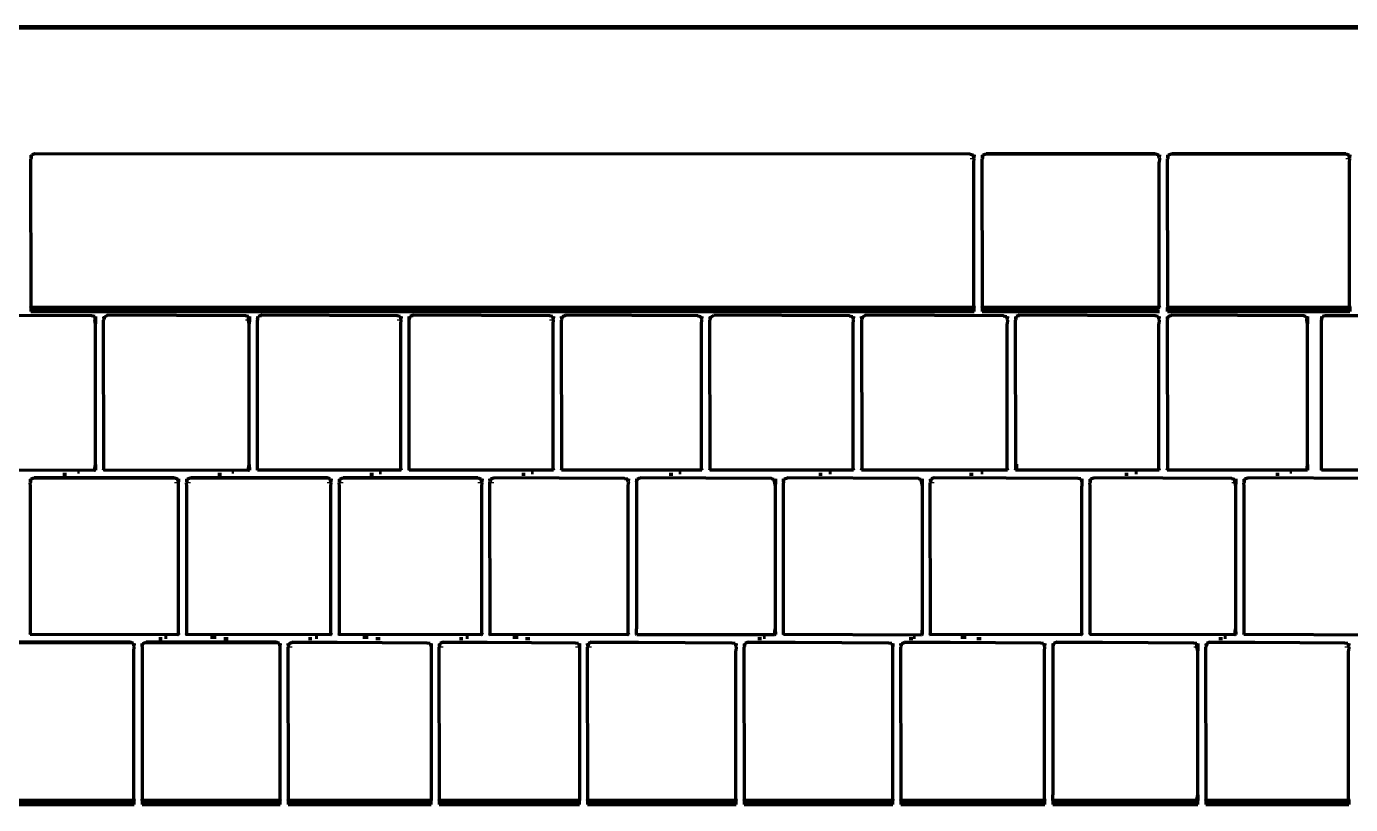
# Model space of a CAD drawing. Header units: millimetres. Extents: x 4307 to 31003, y 2809 to 20009.
# Drawn here: x 11221.8 to 11335.8, y 13490.4 to 13557.4 of the extents above; entities that cross this region are included whole.
import ezdxf

# ---------------------------------------------------------------- set-up
doc = ezdxf.new("R2010")
doc.units = ezdxf.units.MM
doc.layers.add('ProfileEdges', color=7, linetype='Continuous')

msp = doc.modelspace()

# ---------------------------------------------------------------- linework, layer by layer
for p, q in [((11222.2, 13546.4), (11222.29, 13546.4)), ((11222.29, 13546.4), (11303.09, 13546.44)), ((11303.43, 13546.06), (11303.09, 13546.06)), ((11303.34, 13546.4), (11303.43, 13546.4)), ((11304.12, 13546.4), (11304.2, 13546.4)), ((11304.2, 13546.4), (11319.3, 13546.4)), ((11319.3, 13546.4), (11319.39, 13546.4)), ((11319.39, 13546.06), (11319.3, 13546.06)), ((11320.07, 13546.4), (11320.16, 13546.4)), ((11320.16, 13546.4), (11335.69, 13546.4)), ((11335.77, 13546.06), (11335.43, 13546.06)), ((11335.69, 13546.4), (11335.77, 13546.4)), ((11227.44, 13532.48), (11227.7, 13532.48)), ((11227.7, 13532.48), (11227.78, 13532.48)), ((11228.47, 13532.48), (11228.55, 13532.48)), ((11240.68, 13532.48), (11240.94, 13532.48)), ((11240.94, 13532.48), (11241.02, 13532.48)), ((11241.71, 13532.48), (11241.79, 13532.48)), ((11241.79, 13532.48), (11242.05, 13532.48)), ((11253.74, 13532.48), (11254, 13532.48)), ((11254, 13532.48), (11254.08, 13532.48)), ((11254.77, 13532.48), (11254.85, 13532.48)), ((11254.85, 13532.48), (11255.11, 13532.48)), ((11266.87, 13532.48), (11267.12, 13532.48)), ((11267.12, 13532.48), (11267.21, 13532.48)), ((11267.89, 13532.48), (11267.98, 13532.48)), ((11267.98, 13532.48), (11268.24, 13532.48)), ((11279.64, 13532.48), (11279.89, 13532.48)), ((11279.89, 13532.48), (11279.98, 13532.48)), ((11280.66, 13532.48), (11280.75, 13532.48)), ((11292.7, 13532.48), (11292.95, 13532.48)), ((11292.95, 13532.48), (11293.04, 13532.48)), ((11293.72, 13532.48), (11293.81, 13532.48)), ((11305.96, 13532.48), (11306.21, 13532.48)), ((11306.21, 13532.48), (11306.3, 13532.48)), ((11306.98, 13532.48), (11307.07, 13532.48)), ((11307.07, 13532.48), (11307.33, 13532.48)), ((11319.02, 13532.48), (11319.27, 13532.48)), ((11319.27, 13532.48), (11319.36, 13532.48)), ((11320.04, 13532.48), (11320.13, 13532.48)), ((11320.13, 13532.48), (11320.39, 13532.48)), ((11331.8, 13532.48), (11331.95, 13532.48)), ((11332.01, 13532.47), (11332.14, 13532.48)), ((11333.32, 13532.48), (11333.41, 13532.48)), ((11333.41, 13532.48), (11333.66, 13532.48)), ((11227.78, 13532.15), (11227.7, 13532.15)), ((11240.94, 13532.15), (11240.68, 13532.15)), ((11241.02, 13532.15), (11240.94, 13532.15)), ((11254.08, 13532.15), (11253.74, 13532.15)), ((11267.21, 13532.15), (11266.87, 13532.15)), ((11267.98, 13532.15), (11267.89, 13532.15)), ((11279.98, 13532.15), (11279.89, 13532.15)), ((11280.75, 13532.15), (11280.66, 13532.15)), ((11293.04, 13532.15), (11292.95, 13532.15)), ((11293.81, 13532.15), (11293.72, 13532.15)), ((11306.3, 13532.15), (11306.21, 13532.15)), ((11319.36, 13532.15), (11319.27, 13532.15)), ((11332.14, 13532.15), (11332.06, 13532.15)), ((11333.32, 13532.15), (11333.41, 13532.15)), ((11222.14, 13518.49), (11222.22, 13518.49)), ((11222.22, 13518.49), (11234.84, 13518.49)), ((11234.84, 13518.49), (11234.93, 13518.49)), ((11235.61, 13518.49), (11235.7, 13518.49)), ((11235.7, 13518.49), (11247.98, 13518.49)), ((11247.98, 13518.49), (11248.07, 13518.49)), ((11248.75, 13518.49), (11248.84, 13518.49)), ((11248.84, 13518.49), (11260.96, 13518.49)), ((11260.96, 13518.49), (11261.05, 13518.49)), ((11261.73, 13518.49), (11261.82, 13518.49)), ((11261.82, 13518.49), (11273.31, 13518.52)), ((11273.57, 13518.49), (11273.66, 13518.49)), ((11274.34, 13518.49), (11274.43, 13518.49)), ((11274.43, 13518.49), (11285.97, 13518.52)), ((11286.18, 13518.47), (11286.31, 13518.49)), ((11287, 13518.49), (11287.08, 13518.49)), ((11287.08, 13518.49), (11298.62, 13518.52)), ((11298.83, 13518.47), (11298.96, 13518.49)), ((11299.65, 13518.49), (11299.73, 13518.49)), ((11299.73, 13518.49), (11312.37, 13518.52)), ((11312.62, 13518.49), (11312.71, 13518.49)), ((11313.39, 13518.49), (11313.48, 13518.49)), ((11313.48, 13518.49), (11325.61, 13518.52)), ((11325.83, 13518.47), (11325.96, 13518.49)), ((11326.64, 13518.49), (11326.73, 13518.49)), ((11326.73, 13518.49), (11338.33, 13518.52)), ((11222.22, 13518.15), (11222.14, 13518.15)), ((11234.93, 13518.15), (11234.58, 13518.15)), ((11235.95, 13518.15), (11235.61, 13518.15)), ((11248.07, 13518.15), (11247.72, 13518.15)), ((11249.09, 13518.15), (11248.75, 13518.15)), ((11261.05, 13518.15), (11260.7, 13518.15)), ((11262.08, 13518.15), (11261.73, 13518.15)), ((11273.66, 13518.15), (11273.57, 13518.15)), ((11286.31, 13518.15), (11286.22, 13518.15)), ((11287.08, 13518.15), (11287, 13518.15)), ((11298.96, 13518.15), (11298.89, 13518.15)), ((11299.99, 13518.15), (11299.65, 13518.15)), ((11312.71, 13518.15), (11312.62, 13518.15)), ((11313.48, 13518.15), (11313.39, 13518.15)), ((11325.88, 13518.15), (11325.61, 13518.15)), ((11325.96, 13518.15), (11325.88, 13518.15)), ((11326.73, 13518.15), (11326.64, 13518.15)), ((11218.6, 13504.32), (11231.01, 13504.32)), ((11231.01, 13504.32), (11231.09, 13504.32)), ((11231.09, 13503.98), (11231.01, 13503.98)), ((11231.78, 13504.32), (11231.86, 13504.32)), ((11231.86, 13503.98), (11231.78, 13503.98)), ((11231.86, 13504.32), (11243.58, 13504.32)), ((11243.58, 13504.32), (11243.67, 13504.32)), ((11244.35, 13504.32), (11244.44, 13504.32)), ((11244.7, 13503.98), (11244.35, 13503.98)), ((11244.44, 13504.32), (11256.34, 13504.35)), ((11256.59, 13504.32), (11256.68, 13504.32)), ((11257.37, 13504.32), (11257.45, 13504.32)), ((11257.71, 13503.98), (11257.37, 13503.98)), ((11257.45, 13504.32), (11269.11, 13504.35)), ((11269.37, 13503.98), (11269.11, 13503.98)), ((11269.37, 13504.32), (11269.45, 13504.32)), ((11270.14, 13504.32), (11270.22, 13504.32)), ((11270.48, 13503.98), (11270.14, 13503.98)), ((11270.22, 13504.32), (11282.59, 13504.35)), ((11282.85, 13504.32), (11282.93, 13504.32)), ((11282.93, 13503.98), (11282.85, 13503.98)), ((11283.62, 13504.32), (11283.7, 13504.32)), ((11283.71, 13503.98), (11283.62, 13503.98)), ((11283.7, 13504.32), (11296.08, 13504.35)), ((11296.34, 13504.32), (11296.43, 13504.32)), ((11296.43, 13503.98), (11296.34, 13503.98)), ((11297.11, 13504.32), (11297.2, 13504.32)), ((11297.2, 13503.98), (11297.11, 13503.98)), ((11297.2, 13504.32), (11309.16, 13504.35)), ((11309.41, 13504.32), (11309.5, 13504.32)), ((11309.5, 13503.98), (11309.41, 13503.98)), ((11310.19, 13504.32), (11310.27, 13504.32)), ((11310.27, 13503.98), (11310.19, 13503.98)), ((11310.27, 13504.32), (11322.35, 13504.35)), ((11322.6, 13503.98), (11322.35, 13503.98)), ((11322.6, 13504.32), (11322.69, 13504.32)), ((11322.69, 13503.98), (11322.6, 13503.98)), ((11323.38, 13504.32), (11323.46, 13504.32)), ((11323.46, 13503.98), (11323.38, 13503.98)), ((11323.46, 13504.32), (11335.35, 13504.35)), ((11335.69, 13503.98), (11335.35, 13503.98)), ((11335.61, 13504.32), (11335.69, 13504.32))]:
    msp.add_line(p, q)
at = {"layer": 'ProfileEdges', "lineweight": 211}
for p, q in [((11162.64, 13557.45), (11461.52, 13557.45)), ((11162.76, 13557.34), (11461.4, 13557.34)), ((11222.2, 13546.4), (11222.23, 13546.14)), ((11222.23, 13546.14), (11222.2, 13546.06)), ((11222.23, 13533.35), (11222.2, 13546.06)), ((11222.23, 13546.14), (11222.29, 13546.4)), ((11222.55, 13546.49), (11222.29, 13546.4)), ((11303.09, 13546.44), (11222.55, 13546.49)), ((11303.09, 13546.44), (11303.34, 13546.4)), ((11303.41, 13546.14), (11303.34, 13546.4)), ((11303.43, 13546.4), (11303.41, 13546.14)), ((11303.43, 13546.06), (11303.41, 13546.14)), ((11303.41, 13545.76), (11303.43, 13546.06)), ((11304.12, 13546.4), (11304.14, 13546.14)), ((11304.14, 13546.14), (11304.12, 13546.06)), ((11304.14, 13533.73), (11304.12, 13546.06)), ((11304.14, 13546.14), (11304.2, 13546.4)), ((11304.2, 13546.4), (11304.46, 13546.49)), ((11319.04, 13546.49), (11304.46, 13546.49)), ((11319.04, 13546.49), (11319.3, 13546.4)), ((11319.36, 13546.14), (11319.3, 13546.4)), ((11319.39, 13546.4), (11319.36, 13546.14)), ((11319.36, 13546.14), (11319.39, 13546.06)), ((11319.39, 13546.06), (11319.36, 13545.76)), ((11320.07, 13546.4), (11320.09, 13546.14)), ((11320.09, 13546.14), (11320.07, 13546.06)), ((11320.09, 13533.73), (11320.07, 13546.06)), ((11320.09, 13546.14), (11320.16, 13546.4)), ((11320.16, 13546.4), (11320.41, 13546.49)), ((11335.43, 13546.49), (11320.41, 13546.49)), ((11335.43, 13546.49), (11335.69, 13546.4)), ((11335.75, 13546.14), (11335.69, 13546.4)), ((11335.77, 13546.4), (11335.75, 13546.14)), ((11335.77, 13546.06), (11335.75, 13546.14)), ((11335.75, 13545.76), (11335.77, 13546.06)), ((11303.41, 13533.35), (11303.41, 13545.76)), ((11319.36, 13533.35), (11319.36, 13545.76)), ((11335.75, 13533.35), (11335.75, 13545.76)), ((11222.2, 13533.23), (11222.23, 13533.35)), ((11222.28, 13533.23), (11222.23, 13533.35)), ((11303.38, 13533.23), (11303.41, 13533.35)), ((11303.41, 13533.35), (11303.43, 13533.23)), ((11304.12, 13533.23), (11304.14, 13533.35)), ((11304.14, 13533.35), (11304.14, 13533.73)), ((11304.14, 13533.35), (11304.16, 13533.23)), ((11319.34, 13533.23), (11319.36, 13533.35)), ((11319.36, 13533.35), (11319.39, 13533.23)), ((11320.09, 13533.35), (11320.07, 13533.23)), ((11320.09, 13533.35), (11320.09, 13533.73)), ((11320.09, 13533.35), (11320.12, 13533.23)), ((11335.75, 13533.35), (11335.72, 13533.23)), ((11335.75, 13533.35), (11335.77, 13533.23)), ((11227.44, 13532.52), (11215.55, 13532.57)), ((11222.2, 13533.23), (11222.2, 13532.9)), ((11222.28, 13533.23), (11222.2, 13533.23)), ((11222.2, 13532.9), (11303.43, 13532.9)), ((11222.33, 13533.1), (11222.28, 13533.23)), ((11303.38, 13533.23), (11222.28, 13533.23)), ((11222.55, 13533), (11222.33, 13533.1)), ((11303.09, 13533), (11222.55, 13533)), ((11227.7, 13532.48), (11227.44, 13532.52)), ((11227.7, 13532.48), (11227.7, 13532.15)), ((11227.78, 13532.48), (11227.78, 13532.15)), ((11228.47, 13532.48), (11228.49, 13532.22)), ((11228.49, 13532.22), (11228.47, 13532.15)), ((11228.55, 13532.48), (11228.49, 13532.22)), ((11228.55, 13532.48), (11228.66, 13532.48)), ((11228.81, 13532.57), (11228.66, 13532.48)), ((11240.68, 13532.52), (11228.81, 13532.57)), ((11240.94, 13532.48), (11240.68, 13532.52)), ((11240.94, 13532.15), (11240.94, 13532.48)), ((11241.02, 13532.48), (11241.02, 13532.15)), ((11241.71, 13532.48), (11241.73, 13532.22)), ((11241.73, 13532.22), (11241.71, 13532.15)), ((11241.73, 13532.22), (11241.79, 13532.48)), ((11242.05, 13532.57), (11241.79, 13532.48)), ((11253.74, 13532.52), (11242.05, 13532.57)), ((11254, 13532.48), (11253.74, 13532.52)), ((11254, 13532.48), (11254.06, 13532.22)), ((11254.08, 13532.48), (11254.06, 13532.22)), ((11254.08, 13532.15), (11254.06, 13532.22)), ((11254.79, 13532.22), (11254.77, 13532.48)), ((11254.79, 13532.22), (11254.85, 13532.48)), ((11254.79, 13519.35), (11254.79, 13532.22)), ((11255.11, 13532.57), (11254.85, 13532.48)), ((11266.87, 13532.52), (11255.11, 13532.57)), ((11267.12, 13532.48), (11266.87, 13532.52)), ((11267.12, 13532.48), (11267.19, 13532.22)), ((11267.21, 13532.48), (11267.19, 13532.22)), ((11267.19, 13532.22), (11267.21, 13532.15)), ((11267.92, 13532.22), (11267.89, 13532.48)), ((11267.89, 13532.15), (11267.92, 13532.22)), ((11267.92, 13532.22), (11267.98, 13532.48)), ((11267.98, 13532.48), (11268.24, 13532.57)), ((11279.64, 13532.52), (11268.24, 13532.57)), ((11279.64, 13532.52), (11279.89, 13532.48)), ((11279.89, 13532.48), (11279.96, 13532.22)), ((11279.98, 13532.48), (11279.96, 13532.22)), ((11279.98, 13532.15), (11279.96, 13532.22)), ((11280.66, 13532.48), (11280.69, 13532.22)), ((11280.69, 13532.22), (11280.66, 13532.15)), ((11280.69, 13532.22), (11280.75, 13532.48)), ((11280.75, 13532.48), (11280.86, 13532.48)), ((11280.86, 13532.48), (11281.01, 13532.57)), ((11292.7, 13532.52), (11281.01, 13532.57)), ((11292.7, 13532.52), (11292.95, 13532.48)), ((11292.95, 13532.48), (11293.02, 13532.22)), ((11293.04, 13532.48), (11293.02, 13532.22)), ((11293.02, 13532.22), (11293.04, 13532.15)), ((11293.75, 13532.22), (11293.72, 13532.48)), ((11293.72, 13532.15), (11293.75, 13532.22)), ((11293.81, 13532.48), (11293.75, 13532.22)), ((11293.81, 13532.48), (11293.92, 13532.48)), ((11294.07, 13532.57), (11293.92, 13532.48)), ((11305.96, 13532.52), (11294.07, 13532.57)), ((11303.09, 13533), (11303.34, 13533.09)), ((11303.34, 13533.09), (11303.38, 13533.23)), ((11303.43, 13533.23), (11303.38, 13533.23)), ((11303.43, 13532.9), (11303.43, 13533.23)), ((11304.12, 13533.23), (11304.12, 13532.9)), ((11304.16, 13533.23), (11304.12, 13533.23)), ((11304.12, 13532.9), (11319.39, 13532.9)), ((11304.16, 13533.23), (11304.2, 13533.09)), ((11319.34, 13533.23), (11304.16, 13533.23)), ((11304.2, 13533.09), (11304.46, 13533)), ((11319.04, 13533), (11304.46, 13533)), ((11305.96, 13532.52), (11306.21, 13532.48)), ((11306.21, 13532.48), (11306.28, 13532.22)), ((11306.3, 13532.48), (11306.28, 13532.22)), ((11306.28, 13532.22), (11306.3, 13532.15)), ((11306.98, 13532.48), (11307, 13532.22)), ((11307, 13532.22), (11306.98, 13532.15)), ((11307, 13532.22), (11307.07, 13532.48)), ((11307.33, 13532.57), (11307.07, 13532.48)), ((11319.02, 13532.52), (11307.33, 13532.57)), ((11319.27, 13532.48), (11319.02, 13532.52)), ((11319.04, 13533), (11319.3, 13533.09)), ((11319.27, 13532.48), (11319.34, 13532.22)), ((11319.3, 13533.09), (11319.34, 13533.23)), ((11319.39, 13533.23), (11319.34, 13533.23)), ((11319.36, 13532.48), (11319.34, 13532.22)), ((11319.34, 13532.22), (11319.36, 13532.15)), ((11320.04, 13532.48), (11320.06, 13532.22)), ((11320.06, 13532.22), (11320.04, 13532.15)), ((11320.06, 13532.22), (11320.13, 13532.48)), ((11320.07, 13532.9), (11320.07, 13533.23)), ((11320.12, 13533.23), (11320.07, 13533.23)), ((11320.07, 13532.9), (11335.77, 13532.9)), ((11320.12, 13533.23), (11320.16, 13533.09)), ((11335.72, 13533.23), (11320.12, 13533.23)), ((11320.13, 13532.48), (11320.39, 13532.57)), ((11320.16, 13533.09), (11320.41, 13533)), ((11331.8, 13532.52), (11320.39, 13532.57)), ((11335.43, 13533), (11320.41, 13533)), ((11331.95, 13532.48), (11331.8, 13532.52)), ((11332.01, 13532.47), (11331.95, 13532.48)), ((11332.01, 13532.47), (11332.06, 13532.24)), ((11332.06, 13532.15), (11332.06, 13532.24)), ((11332.14, 13532.48), (11332.14, 13532.15)), ((11333.32, 13532.48), (11333.34, 13532.22)), ((11333.34, 13532.22), (11333.32, 13532.15)), ((11333.34, 13532.22), (11333.41, 13532.48)), ((11333.66, 13532.52), (11333.41, 13532.48)), ((11367.65, 13532.52), (11333.66, 13532.52)), ((11335.43, 13533), (11335.69, 13533.09)), ((11335.72, 13533.23), (11335.69, 13533.09)), ((11335.77, 13533.23), (11335.72, 13533.23)), ((11335.77, 13533.23), (11335.77, 13532.9)), ((11227.76, 13531.84), (11227.7, 13532.15)), ((11227.78, 13532.15), (11227.76, 13531.84)), ((11227.76, 13519.73), (11227.76, 13531.84)), ((11228.49, 13519.35), (11228.47, 13532.15)), ((11241, 13531.84), (11240.94, 13532.15)), ((11241.02, 13532.15), (11241, 13531.84)), ((11241, 13519.73), (11241, 13531.84)), ((11241.73, 13519.35), (11241.71, 13532.15)), ((11254.06, 13531.84), (11254.08, 13532.15)), ((11254.06, 13519.35), (11254.06, 13531.84)), ((11267.19, 13531.84), (11267.21, 13532.15)), ((11267.19, 13519.35), (11267.19, 13531.84)), ((11267.92, 13519.35), (11267.89, 13532.15)), ((11279.96, 13531.84), (11279.98, 13532.15)), ((11279.96, 13519.35), (11279.96, 13531.84)), ((11280.69, 13519.35), (11280.66, 13532.15)), ((11293.02, 13531.84), (11293.04, 13532.15)), ((11293.02, 13519.35), (11293.02, 13531.84)), ((11293.72, 13532.15), (11293.75, 13519.73)), ((11306.3, 13532.15), (11306.28, 13531.84)), ((11306.28, 13519.35), (11306.28, 13531.84)), ((11307, 13519.35), (11306.98, 13532.15)), ((11319.36, 13532.15), (11319.34, 13531.84)), ((11319.34, 13519.35), (11319.34, 13531.84)), ((11320.04, 13532.15), (11320.06, 13519.35)), ((11332.12, 13531.84), (11332.06, 13532.15)), ((11332.14, 13532.15), (11332.12, 13531.84)), ((11332.12, 13519.73), (11332.12, 13531.84)), ((11333.34, 13519.35), (11333.32, 13532.15)), ((11227.7, 13519.34), (11227.76, 13519.73)), ((11227.76, 13519.73), (11227.78, 13519.24)), ((11240.94, 13519.34), (11241, 13519.73)), ((11241, 13519.73), (11241.02, 13519.24)), ((11293.75, 13519.73), (11293.75, 13519.35)), ((11307.07, 13519.75), (11307.07, 13519.24)), ((11332.07, 13519.23), (11332.12, 13519.73)), ((11332.12, 13519.73), (11332.14, 13519.24)), ((11227.67, 13519.22), (11215.26, 13519.23)), ((11222.14, 13518.49), (11222.16, 13518.23)), ((11222.16, 13518.23), (11222.22, 13518.49)), ((11222.22, 13518.49), (11222.48, 13518.58)), ((11234.58, 13518.58), (11222.48, 13518.58)), ((11224.96, 13518.9), (11225.27, 13518.9)), ((11226.39, 13519.05), (11226.21, 13519.05)), ((11227.67, 13519.22), (11227.7, 13519.34)), ((11227.78, 13519.24), (11227.67, 13519.22)), ((11228.47, 13519.24), (11228.49, 13519.35)), ((11228.54, 13519.24), (11228.47, 13519.24)), ((11228.54, 13519.24), (11228.49, 13519.35)), ((11240.92, 13519.22), (11228.54, 13519.24)), ((11234.58, 13518.58), (11234.84, 13518.49)), ((11234.91, 13518.23), (11234.84, 13518.49)), ((11234.93, 13518.49), (11234.91, 13518.23)), ((11235.61, 13518.49), (11235.63, 13518.23)), ((11235.63, 13518.23), (11235.7, 13518.49)), ((11235.7, 13518.49), (11235.95, 13518.58)), ((11247.72, 13518.58), (11235.95, 13518.58)), ((11238.31, 13518.9), (11238.61, 13518.9)), ((11239.69, 13519.05), (11239.51, 13519.05)), ((11240.92, 13519.22), (11240.94, 13519.34)), ((11241.02, 13519.24), (11240.92, 13519.22)), ((11241.71, 13519.24), (11241.73, 13519.35)), ((11241.76, 13519.23), (11241.71, 13519.24)), ((11241.73, 13519.35), (11241.76, 13519.23)), ((11254.03, 13519.23), (11241.76, 13519.23)), ((11247.98, 13518.49), (11247.72, 13518.58)), ((11248.04, 13518.23), (11247.98, 13518.49)), ((11248.07, 13518.49), (11248.04, 13518.23)), ((11248.75, 13518.49), (11248.77, 13518.23)), ((11248.77, 13518.23), (11248.84, 13518.49)), ((11248.84, 13518.49), (11249.09, 13518.58)), ((11260.7, 13518.58), (11249.09, 13518.58)), ((11251.4, 13518.9), (11251.71, 13518.9)), ((11252.41, 13519), (11252.19, 13519)), ((11254.03, 13519.23), (11254.06, 13519.35)), ((11254.08, 13519.24), (11254.03, 13519.23)), ((11254.06, 13519.35), (11254.08, 13519.24)), ((11254.77, 13519.24), (11254.79, 13519.35)), ((11254.84, 13519.24), (11254.77, 13519.24)), ((11254.84, 13519.24), (11254.79, 13519.35)), ((11267.16, 13519.23), (11254.84, 13519.24)), ((11260.7, 13518.58), (11260.96, 13518.49)), ((11261.03, 13518.23), (11260.96, 13518.49)), ((11261.05, 13518.49), (11261.03, 13518.23)), ((11261.75, 13518.23), (11261.73, 13518.49)), ((11261.82, 13518.49), (11261.75, 13518.23)), ((11261.82, 13518.49), (11262.08, 13518.58)), ((11273.31, 13518.52), (11262.08, 13518.58)), ((11264.47, 13518.9), (11264.77, 13518.9)), ((11265.49, 13519), (11265.27, 13519)), ((11267.16, 13519.23), (11267.19, 13519.35)), ((11267.21, 13519.24), (11267.16, 13519.23)), ((11267.19, 13519.35), (11267.21, 13519.24)), ((11267.89, 13519.24), (11267.92, 13519.35)), ((11267.94, 13519.24), (11267.89, 13519.24)), ((11267.92, 13519.35), (11267.94, 13519.24)), ((11279.93, 13519.23), (11267.94, 13519.24)), ((11273.31, 13518.52), (11273.57, 13518.49)), ((11273.64, 13518.23), (11273.57, 13518.49)), ((11273.66, 13518.49), (11273.64, 13518.23)), ((11274.34, 13518.49), (11274.36, 13518.23)), ((11274.36, 13518.23), (11274.43, 13518.49)), ((11274.43, 13518.49), (11274.68, 13518.58)), ((11285.97, 13518.52), (11274.68, 13518.58)), ((11277.16, 13518.9), (11277.47, 13518.9)), ((11278.21, 13519), (11277.99, 13519)), ((11279.93, 13519.23), (11279.96, 13519.35)), ((11279.98, 13519.24), (11279.93, 13519.23)), ((11279.96, 13519.35), (11279.98, 13519.24)), ((11280.66, 13519.24), (11280.69, 13519.35)), ((11280.72, 13519.23), (11280.66, 13519.24)), ((11280.69, 13519.35), (11280.72, 13519.23)), ((11292.99, 13519.23), (11280.72, 13519.23)), ((11285.97, 13518.52), (11286.18, 13518.47)), ((11286.31, 13518.49), (11286.31, 13518.15)), ((11287.02, 13518.23), (11287, 13518.49)), ((11287.02, 13518.23), (11287.08, 13518.49)), ((11287.08, 13518.49), (11287.34, 13518.58)), ((11298.62, 13518.52), (11287.34, 13518.58)), ((11290.04, 13518.9), (11290.35, 13518.9)), ((11291.14, 13519), (11290.92, 13519)), ((11292.99, 13519.23), (11293.02, 13519.35)), ((11293.04, 13519.24), (11292.99, 13519.23)), ((11293.02, 13519.35), (11293.04, 13519.24)), ((11293.72, 13519.24), (11293.75, 13519.35)), ((11293.77, 13519.24), (11293.72, 13519.24)), ((11293.75, 13519.35), (11293.77, 13519.24)), ((11306.25, 13519.23), (11293.77, 13519.24)), ((11298.62, 13518.52), (11298.83, 13518.47)), ((11298.96, 13518.49), (11298.96, 13518.15)), ((11299.65, 13518.49), (11299.67, 13518.23)), ((11299.73, 13518.49), (11299.67, 13518.23)), ((11299.99, 13518.58), (11299.73, 13518.49)), ((11312.37, 13518.52), (11299.99, 13518.58)), ((11303.03, 13518.9), (11303.34, 13518.9)), ((11304.2, 13519), (11303.99, 13519)), ((11306.25, 13519.23), (11306.28, 13519.35)), ((11306.3, 13519.24), (11306.25, 13519.23)), ((11306.28, 13519.35), (11306.3, 13519.24)), ((11306.98, 13519.24), (11307, 13519.35)), ((11307.03, 13519.24), (11306.98, 13519.24)), ((11307, 13519.35), (11307.03, 13519.24)), ((11307.07, 13519.24), (11307.03, 13519.24)), ((11319.31, 13519.23), (11307.07, 13519.24)), ((11312.62, 13518.49), (11312.37, 13518.52)), ((11312.62, 13518.49), (11312.69, 13518.23)), ((11312.71, 13518.49), (11312.69, 13518.23)), ((11313.39, 13518.49), (11313.42, 13518.23)), ((11313.42, 13518.23), (11313.48, 13518.49)), ((11313.48, 13518.49), (11313.74, 13518.58)), ((11325.61, 13518.52), (11313.74, 13518.58)), ((11316.4, 13518.9), (11316.7, 13518.9)), ((11317.48, 13519), (11317.27, 13519)), ((11319.34, 13519.35), (11319.31, 13519.23)), ((11319.36, 13519.24), (11319.31, 13519.23)), ((11319.34, 13519.35), (11319.36, 13519.24)), ((11320.04, 13519.24), (11320.06, 13519.35)), ((11320.09, 13519.24), (11320.04, 13519.24)), ((11320.06, 13519.35), (11320.09, 13519.24)), ((11332.07, 13519.23), (11320.09, 13519.24)), ((11325.61, 13518.52), (11325.83, 13518.47)), ((11325.96, 13518.49), (11325.96, 13518.15)), ((11326.64, 13518.49), (11326.66, 13518.23)), ((11326.66, 13518.23), (11326.73, 13518.49)), ((11326.73, 13518.49), (11326.98, 13518.58)), ((11338.33, 13518.52), (11326.98, 13518.58)), ((11329.39, 13518.9), (11329.69, 13518.9)), ((11330.78, 13519.05), (11330.61, 13519.05)), ((11332.14, 13519.24), (11332.07, 13519.23)), ((11333.32, 13519.24), (11333.34, 13519.35)), ((11333.39, 13519.24), (11333.32, 13519.24)), ((11333.39, 13519.24), (11333.34, 13519.35)), ((11367.92, 13519.24), (11333.39, 13519.24)), ((11222.16, 13518.23), (11222.14, 13518.15)), ((11222.16, 13517.85), (11222.14, 13518.15)), ((11222.16, 13505.18), (11222.16, 13517.85)), ((11234.93, 13518.15), (11234.91, 13518.23)), ((11234.91, 13517.85), (11234.93, 13518.15)), ((11234.91, 13505.18), (11234.91, 13517.85)), ((11235.63, 13518.23), (11235.61, 13518.15)), ((11235.63, 13517.85), (11235.61, 13518.15)), ((11235.63, 13505.18), (11235.63, 13517.85)), ((11248.07, 13518.15), (11248.04, 13518.23)), ((11248.04, 13517.85), (11248.07, 13518.15)), ((11248.04, 13505.18), (11248.04, 13517.85)), ((11248.77, 13518.23), (11248.75, 13518.15)), ((11248.77, 13517.85), (11248.75, 13518.15)), ((11248.77, 13505.18), (11248.77, 13517.85)), ((11261.05, 13518.15), (11261.03, 13518.23)), ((11261.03, 13517.85), (11261.05, 13518.15)), ((11261.03, 13505.18), (11261.03, 13517.85)), ((11261.73, 13518.15), (11261.75, 13518.23)), ((11261.75, 13505.18), (11261.73, 13518.15)), ((11273.64, 13518.23), (11273.66, 13518.15)), ((11273.64, 13517.85), (11273.66, 13518.15)), ((11273.64, 13505.18), (11273.64, 13517.85)), ((11274.36, 13518.23), (11274.34, 13518.15)), ((11274.34, 13518.15), (11274.36, 13505.56)), ((11286.22, 13518.24), (11286.18, 13518.47)), ((11286.22, 13518.24), (11286.22, 13518.15)), ((11286.22, 13518.15), (11286.29, 13517.85)), ((11286.31, 13518.15), (11286.29, 13517.85)), ((11286.29, 13517.85), (11286.29, 13505.56)), ((11287.02, 13518.23), (11287, 13518.15)), ((11287.02, 13517.85), (11287, 13518.15)), ((11287.02, 13505.18), (11287.02, 13517.85)), ((11298.88, 13518.24), (11298.83, 13518.47)), ((11298.88, 13518.24), (11298.89, 13518.15)), ((11298.89, 13518.15), (11298.94, 13517.85)), ((11298.96, 13518.15), (11298.94, 13517.85)), ((11298.94, 13517.85), (11298.94, 13505.56)), ((11299.67, 13518.23), (11299.65, 13518.15)), ((11299.67, 13505.18), (11299.65, 13518.15)), ((11312.69, 13518.23), (11312.71, 13518.15)), ((11312.71, 13518.15), (11312.69, 13517.85)), ((11312.69, 13505.18), (11312.69, 13517.85)), ((11313.42, 13518.23), (11313.39, 13518.15)), ((11313.42, 13517.85), (11313.39, 13518.15)), ((11313.42, 13505.18), (11313.42, 13517.85)), ((11325.87, 13518.24), (11325.83, 13518.47)), ((11325.87, 13518.24), (11325.88, 13518.15)), ((11325.88, 13518.15), (11325.93, 13517.85)), ((11325.96, 13518.15), (11325.93, 13517.85)), ((11325.93, 13517.85), (11325.93, 13505.56)), ((11326.66, 13518.23), (11326.64, 13518.15)), ((11326.66, 13517.85), (11326.64, 13518.15)), ((11326.66, 13505.18), (11326.66, 13517.85)), ((11222.14, 13505.07), (11222.16, 13505.18)), ((11222.21, 13505.07), (11222.14, 13505.07)), ((11222.21, 13505.07), (11222.16, 13505.18)), ((11234.87, 13505.06), (11222.21, 13505.07)), ((11233.94, 13504.83), (11233.72, 13504.83)), ((11234.91, 13505.18), (11234.87, 13505.06)), ((11234.93, 13505.07), (11234.87, 13505.06)), ((11234.91, 13505.18), (11234.93, 13505.07)), ((11235.61, 13505.07), (11235.63, 13505.18)), ((11235.61, 13505.07), (11235.61, 13505.01)), ((11235.68, 13505.07), (11235.61, 13505.07)), ((11235.68, 13505.07), (11235.63, 13505.18)), ((11235.71, 13505), (11235.68, 13505.07)), ((11248.01, 13505.06), (11235.68, 13505.07)), ((11238.15, 13504.83), (11237.68, 13504.83)), ((11246.9, 13504.83), (11246.68, 13504.83)), ((11248.04, 13505.18), (11248.01, 13505.06)), ((11248.07, 13505.07), (11248.01, 13505.06)), ((11248.04, 13505.18), (11248.07, 13505.07)), ((11248.75, 13505.07), (11248.77, 13505.18)), ((11248.75, 13505.07), (11248.75, 13505.01)), ((11248.82, 13505.07), (11248.75, 13505.07)), ((11248.82, 13505.07), (11248.77, 13505.18)), ((11248.85, 13505), (11248.82, 13505.07)), ((11260.99, 13505.06), (11248.82, 13505.07)), ((11251.25, 13504.83), (11250.78, 13504.83)), ((11259.89, 13504.83), (11259.67, 13504.83)), ((11261.03, 13505.18), (11260.99, 13505.06)), ((11261.05, 13505.07), (11260.99, 13505.06)), ((11261.03, 13505.18), (11261.05, 13505.07)), ((11261.73, 13505.07), (11261.75, 13505.18)), ((11261.73, 13505.07), (11261.73, 13505.01)), ((11261.78, 13505.07), (11261.73, 13505.07)), ((11261.75, 13505.18), (11261.78, 13505.07)), ((11261.78, 13505.07), (11261.8, 13505)), ((11273.6, 13505.06), (11261.78, 13505.07)), ((11264.16, 13504.83), (11263.69, 13504.83)), ((11273.6, 13505.06), (11273.64, 13505.18)), ((11273.66, 13505.07), (11273.6, 13505.06)), ((11273.64, 13505.18), (11273.66, 13505.07)), ((11274.34, 13505.07), (11274.36, 13505.18)), ((11274.39, 13505.06), (11274.34, 13505.07)), ((11274.36, 13505.18), (11274.36, 13505.56)), ((11274.36, 13505.18), (11274.39, 13505.06)), ((11286.24, 13505.05), (11274.39, 13505.06)), ((11285.46, 13504.83), (11285.25, 13504.83)), ((11286.24, 13505.05), (11286.29, 13505.56)), ((11286.31, 13505.07), (11286.24, 13505.05)), ((11286.29, 13505.56), (11286.31, 13505.07)), ((11287, 13505.07), (11287.02, 13505.18)), ((11287.05, 13505.07), (11287, 13505.07)), ((11287.02, 13505.18), (11287.05, 13505.07)), ((11298.89, 13505.04), (11287.05, 13505.07)), ((11298.38, 13504.83), (11298.16, 13504.83)), ((11298.94, 13505.56), (11298.89, 13505.04)), ((11298.96, 13505.07), (11298.89, 13505.04)), ((11298.94, 13505.56), (11298.96, 13505.07)), ((11299.65, 13505.07), (11299.67, 13505.18)), ((11299.65, 13505.07), (11299.65, 13505.02)), ((11299.7, 13505.07), (11299.65, 13505.07)), ((11299.67, 13505.18), (11299.7, 13505.07)), ((11299.7, 13505.07), (11299.71, 13505.01)), ((11312.65, 13505.05), (11299.7, 13505.07)), ((11302.75, 13504.83), (11302.28, 13504.83)), ((11312.69, 13505.18), (11312.65, 13505.05)), ((11312.71, 13505.07), (11312.65, 13505.05)), ((11312.69, 13505.18), (11312.71, 13505.07)), ((11313.39, 13505.07), (11313.42, 13505.18)), ((11313.47, 13505.07), (11313.39, 13505.07)), ((11313.47, 13505.07), (11313.42, 13505.18)), ((11325.88, 13505.05), (11313.47, 13505.07)), ((11325.14, 13504.83), (11324.93, 13504.83)), ((11325.88, 13505.05), (11325.93, 13505.56)), ((11325.96, 13505.07), (11325.88, 13505.05)), ((11325.93, 13505.56), (11325.96, 13505.07)), ((11326.64, 13505.07), (11326.66, 13505.18)), ((11326.71, 13505.07), (11326.64, 13505.07)), ((11326.71, 13505.07), (11326.66, 13505.18)), ((11338.6, 13505.04), (11326.71, 13505.07)), ((11230.75, 13504.41), (11218.86, 13504.41)), ((11231.01, 13504.32), (11230.75, 13504.41)), ((11231.01, 13504.32), (11231.07, 13504.06)), ((11231.09, 13504.32), (11231.07, 13504.06)), ((11231.09, 13503.98), (11231.07, 13504.06)), ((11231.07, 13503.68), (11231.09, 13503.98)), ((11231.07, 13490.89), (11231.07, 13503.68)), ((11231.8, 13504.06), (11231.78, 13504.32)), ((11231.8, 13504.06), (11231.78, 13503.98)), ((11231.78, 13503.98), (11231.8, 13490.89)), ((11231.8, 13504.06), (11231.86, 13504.32)), ((11231.86, 13504.32), (11232.12, 13504.41)), ((11243.33, 13504.41), (11232.12, 13504.41)), ((11233.22, 13504.73), (11233.52, 13504.73)), ((11238.82, 13504.73), (11239.2, 13504.73)), ((11243.58, 13504.32), (11243.33, 13504.41)), ((11243.58, 13504.32), (11243.65, 13504.06)), ((11243.67, 13504.32), (11243.65, 13504.06)), ((11243.65, 13504.06), (11243.65, 13490.89)), ((11244.38, 13504.06), (11244.35, 13504.32)), ((11244.35, 13503.98), (11244.38, 13504.06)), ((11244.38, 13490.89), (11244.35, 13503.98)), ((11244.38, 13504.06), (11244.44, 13504.32)), ((11244.44, 13504.32), (11244.7, 13504.41)), ((11256.34, 13504.35), (11244.7, 13504.41)), ((11246.11, 13504.73), (11246.41, 13504.73)), ((11251.9, 13504.73), (11252.28, 13504.73)), ((11256.59, 13504.32), (11256.34, 13504.35)), ((11256.59, 13504.32), (11256.66, 13504.06)), ((11256.68, 13504.32), (11256.66, 13504.06)), ((11256.66, 13504.06), (11256.66, 13490.89)), ((11257.37, 13504.32), (11257.39, 13504.06)), ((11257.39, 13504.06), (11257.37, 13503.98)), ((11257.39, 13490.89), (11257.37, 13503.98)), ((11257.39, 13504.06), (11257.45, 13504.32)), ((11257.71, 13504.41), (11257.45, 13504.32)), ((11269.11, 13504.35), (11257.71, 13504.41)), ((11259.1, 13504.73), (11259.41, 13504.73)), ((11264.79, 13504.73), (11265.17, 13504.73)), ((11269.37, 13504.32), (11269.11, 13504.35)), ((11269.37, 13504.32), (11269.43, 13504.06)), ((11269.45, 13504.32), (11269.43, 13504.06)), ((11269.43, 13504.06), (11269.43, 13490.89)), ((11270.16, 13504.06), (11270.14, 13504.32)), ((11270.14, 13503.98), (11270.16, 13504.06)), ((11270.16, 13490.89), (11270.14, 13503.98)), ((11270.22, 13504.32), (11270.16, 13504.06)), ((11270.48, 13504.41), (11270.22, 13504.32)), ((11282.59, 13504.35), (11270.48, 13504.41)), ((11282.85, 13504.32), (11282.59, 13504.35)), ((11282.85, 13504.32), (11282.91, 13504.06)), ((11282.93, 13504.32), (11282.91, 13504.06)), ((11282.91, 13504.06), (11282.93, 13503.98)), ((11282.93, 13503.98), (11282.91, 13503.68)), ((11282.91, 13490.89), (11282.91, 13503.68)), ((11283.62, 13504.32), (11283.64, 13504.06)), ((11283.64, 13504.06), (11283.62, 13503.98)), ((11283.64, 13490.89), (11283.62, 13503.98)), ((11283.64, 13504.06), (11283.7, 13504.32)), ((11283.96, 13504.41), (11283.7, 13504.32)), ((11296.08, 13504.35), (11283.96, 13504.41)), ((11284.81, 13504.73), (11285.11, 13504.73)), ((11296.34, 13504.32), (11296.08, 13504.35)), ((11296.34, 13504.32), (11296.41, 13504.06)), ((11296.43, 13504.32), (11296.41, 13504.06)), ((11296.43, 13503.98), (11296.41, 13504.06)), ((11296.41, 13503.68), (11296.43, 13503.98)), ((11296.41, 13490.89), (11296.41, 13503.68)), ((11297.13, 13504.06), (11297.11, 13504.32)), ((11297.11, 13503.98), (11297.13, 13504.06)), ((11297.13, 13490.89), (11297.11, 13503.98)), ((11297.13, 13504.06), (11297.2, 13504.32)), ((11297.2, 13504.32), (11297.46, 13504.41)), ((11309.16, 13504.35), (11297.46, 13504.41)), ((11297.83, 13504.73), (11298.14, 13504.73)), ((11303.65, 13504.73), (11304.03, 13504.73)), ((11309.41, 13504.32), (11309.16, 13504.35)), ((11309.41, 13504.32), (11309.48, 13504.06)), ((11309.5, 13504.32), (11309.48, 13504.06)), ((11309.5, 13503.98), (11309.48, 13504.06)), ((11309.48, 13503.68), (11309.5, 13503.98)), ((11309.48, 13490.89), (11309.48, 13503.68)), ((11310.19, 13504.32), (11310.21, 13504.06)), ((11310.21, 13504.06), (11310.19, 13503.98)), ((11310.19, 13503.98), (11310.21, 13491.27)), ((11310.27, 13504.32), (11310.21, 13504.06)), ((11310.53, 13504.41), (11310.27, 13504.32)), ((11322.35, 13504.35), (11310.53, 13504.41)), ((11322.6, 13504.32), (11322.35, 13504.35)), ((11322.6, 13503.98), (11322.6, 13504.32)), ((11322.67, 13503.68), (11322.6, 13503.98)), ((11322.69, 13503.98), (11322.67, 13503.68)), ((11322.67, 13491.27), (11322.67, 13503.68)), ((11322.69, 13504.32), (11322.69, 13503.98)), ((11323.38, 13504.32), (11323.4, 13504.06)), ((11323.4, 13504.06), (11323.38, 13503.98)), ((11323.4, 13490.89), (11323.38, 13503.98)), ((11323.46, 13504.32), (11323.4, 13504.06)), ((11323.72, 13504.41), (11323.46, 13504.32)), ((11335.35, 13504.35), (11323.72, 13504.41)), ((11324.5, 13504.73), (11324.81, 13504.73)), ((11335.61, 13504.32), (11335.35, 13504.35)), ((11335.61, 13504.32), (11335.67, 13504.06)), ((11335.69, 13504.32), (11335.67, 13504.06)), ((11335.69, 13503.98), (11335.67, 13504.06)), ((11335.69, 13503.98), (11335.67, 13503.68)), ((11335.67, 13490.89), (11335.67, 13503.68)), ((11310.21, 13490.89), (11310.21, 13491.27)), ((11322.6, 13490.88), (11322.67, 13491.27)), ((11322.67, 13491.27), (11322.69, 13490.78)), ((11218.52, 13490.44), (11231.09, 13490.44)), ((11231.04, 13490.78), (11218.57, 13490.78)), ((11230.75, 13490.59), (11218.86, 13490.54)), ((11230.75, 13490.59), (11231.01, 13490.63)), ((11231.01, 13490.63), (11231.04, 13490.78)), ((11231.04, 13490.78), (11231.07, 13490.89)), ((11231.09, 13490.78), (11231.04, 13490.78)), ((11231.07, 13490.89), (11231.09, 13490.78)), ((11231.09, 13490.44), (11231.09, 13490.78)), ((11231.78, 13490.78), (11231.8, 13490.89)), ((11231.78, 13490.78), (11231.78, 13490.44)), ((11231.83, 13490.78), (11231.78, 13490.78)), ((11231.78, 13490.44), (11243.67, 13490.44)), ((11231.8, 13490.89), (11231.83, 13490.78)), ((11231.83, 13490.78), (11231.86, 13490.63)), ((11243.62, 13490.78), (11231.83, 13490.78)), ((11231.86, 13490.63), (11232.12, 13490.54)), ((11243.33, 13490.59), (11232.12, 13490.54)), ((11243.33, 13490.59), (11243.58, 13490.63)), ((11243.62, 13490.78), (11243.58, 13490.63)), ((11243.65, 13490.89), (11243.62, 13490.78)), ((11243.67, 13490.78), (11243.62, 13490.78)), ((11243.65, 13490.89), (11243.67, 13490.78)), ((11243.67, 13490.44), (11243.67, 13490.78)), ((11244.35, 13490.78), (11244.38, 13490.89)), ((11244.35, 13490.78), (11244.35, 13490.44)), ((11244.43, 13490.78), (11244.35, 13490.78)), ((11244.35, 13490.44), (11256.68, 13490.44)), ((11244.43, 13490.78), (11244.38, 13490.89)), ((11244.48, 13490.65), (11244.43, 13490.78)), ((11256.63, 13490.78), (11244.43, 13490.78)), ((11244.7, 13490.54), (11244.48, 13490.65)), ((11256.34, 13490.54), (11244.7, 13490.54)), ((11256.59, 13490.63), (11256.34, 13490.54)), ((11256.63, 13490.78), (11256.59, 13490.63)), ((11256.66, 13490.89), (11256.63, 13490.78)), ((11256.68, 13490.78), (11256.63, 13490.78)), ((11256.66, 13490.89), (11256.68, 13490.78)), ((11256.68, 13490.44), (11256.68, 13490.78)), ((11257.37, 13490.78), (11257.39, 13490.89)), ((11257.37, 13490.78), (11257.37, 13490.44)), ((11257.44, 13490.78), (11257.37, 13490.78)), ((11257.37, 13490.44), (11269.45, 13490.44)), ((11257.44, 13490.78), (11257.39, 13490.89)), ((11257.49, 13490.65), (11257.44, 13490.78)), ((11269.4, 13490.78), (11257.44, 13490.78)), ((11257.71, 13490.54), (11257.49, 13490.65)), ((11269.11, 13490.54), (11257.71, 13490.54)), ((11269.37, 13490.63), (11269.11, 13490.54)), ((11269.4, 13490.78), (11269.37, 13490.63)), ((11269.43, 13490.89), (11269.4, 13490.78)), ((11269.45, 13490.78), (11269.4, 13490.78)), ((11269.43, 13490.89), (11269.45, 13490.78)), ((11269.45, 13490.44), (11269.45, 13490.78)), ((11270.14, 13490.78), (11270.16, 13490.89)), ((11270.14, 13490.78), (11270.14, 13490.44)), ((11270.21, 13490.78), (11270.14, 13490.78)), ((11270.14, 13490.44), (11282.93, 13490.44)), ((11270.21, 13490.78), (11270.16, 13490.89)), ((11270.26, 13490.65), (11270.21, 13490.78)), ((11282.88, 13490.78), (11270.21, 13490.78)), ((11270.48, 13490.54), (11270.26, 13490.65)), ((11282.59, 13490.54), (11270.48, 13490.54)), ((11282.85, 13490.63), (11282.59, 13490.54)), ((11282.88, 13490.78), (11282.85, 13490.63)), ((11282.91, 13490.89), (11282.88, 13490.78)), ((11282.93, 13490.78), (11282.88, 13490.78)), ((11282.91, 13490.89), (11282.93, 13490.78)), ((11282.93, 13490.44), (11282.93, 13490.78)), ((11283.62, 13490.78), (11283.64, 13490.89)), ((11283.62, 13490.78), (11283.62, 13490.44)), ((11283.67, 13490.78), (11283.62, 13490.78)), ((11283.62, 13490.44), (11296.43, 13490.44)), ((11283.64, 13490.89), (11283.67, 13490.78)), ((11283.67, 13490.78), (11283.7, 13490.63)), ((11296.38, 13490.78), (11283.67, 13490.78)), ((11283.7, 13490.63), (11283.96, 13490.54)), ((11296.08, 13490.54), (11283.96, 13490.54)), ((11296.34, 13490.63), (11296.08, 13490.54)), ((11296.34, 13490.63), (11296.38, 13490.78)), ((11296.38, 13490.78), (11296.41, 13490.89)), ((11296.43, 13490.78), (11296.38, 13490.78)), ((11296.41, 13490.89), (11296.43, 13490.78)), ((11296.43, 13490.44), (11296.43, 13490.78)), ((11297.11, 13490.78), (11297.13, 13490.89)), ((11297.11, 13490.78), (11297.11, 13490.44)), ((11297.18, 13490.78), (11297.11, 13490.78)), ((11297.11, 13490.44), (11309.5, 13490.44)), ((11297.18, 13490.78), (11297.13, 13490.89)), ((11297.24, 13490.65), (11297.18, 13490.78)), ((11309.45, 13490.78), (11297.18, 13490.78)), ((11297.46, 13490.54), (11297.24, 13490.65)), ((11309.16, 13490.54), (11297.46, 13490.54)), ((11309.41, 13490.63), (11309.16, 13490.54)), ((11309.45, 13490.78), (11309.41, 13490.63)), ((11309.48, 13490.89), (11309.45, 13490.78)), ((11309.5, 13490.78), (11309.45, 13490.78)), ((11309.48, 13490.89), (11309.5, 13490.78)), ((11309.5, 13490.44), (11309.5, 13490.78)), ((11310.19, 13490.78), (11310.21, 13490.89)), ((11310.19, 13490.78), (11310.19, 13490.44)), ((11310.24, 13490.78), (11310.19, 13490.78)), ((11310.19, 13490.44), (11322.69, 13490.44)), ((11310.24, 13490.78), (11310.21, 13490.89)), ((11310.27, 13490.63), (11310.24, 13490.78)), ((11322.59, 13490.78), (11310.24, 13490.78)), ((11310.53, 13490.54), (11310.27, 13490.63)), ((11322.35, 13490.59), (11310.53, 13490.54)), ((11322.56, 13490.65), (11322.35, 13490.59)), ((11322.59, 13490.78), (11322.56, 13490.65)), ((11322.6, 13490.88), (11322.59, 13490.78)), ((11322.69, 13490.78), (11322.59, 13490.78)), ((11322.69, 13490.44), (11322.69, 13490.78)), ((11323.38, 13490.78), (11323.4, 13490.89)), ((11323.38, 13490.78), (11323.38, 13490.44)), ((11323.45, 13490.78), (11323.38, 13490.78)), ((11323.38, 13490.44), (11335.69, 13490.44)), ((11323.45, 13490.78), (11323.4, 13490.89)), ((11323.5, 13490.65), (11323.45, 13490.78)), ((11335.64, 13490.78), (11323.45, 13490.78)), ((11323.72, 13490.54), (11323.5, 13490.65)), ((11335.35, 13490.54), (11323.72, 13490.54)), ((11335.35, 13490.54), (11335.61, 13490.63)), ((11335.64, 13490.78), (11335.61, 13490.63)), ((11335.67, 13490.89), (11335.64, 13490.78)), ((11335.69, 13490.78), (11335.64, 13490.78)), ((11335.67, 13490.89), (11335.69, 13490.78)), ((11335.69, 13490.78), (11335.69, 13490.44))]:
    msp.add_line(p, q, dxfattribs=at)

doc.saveas('drawing.dxf')
